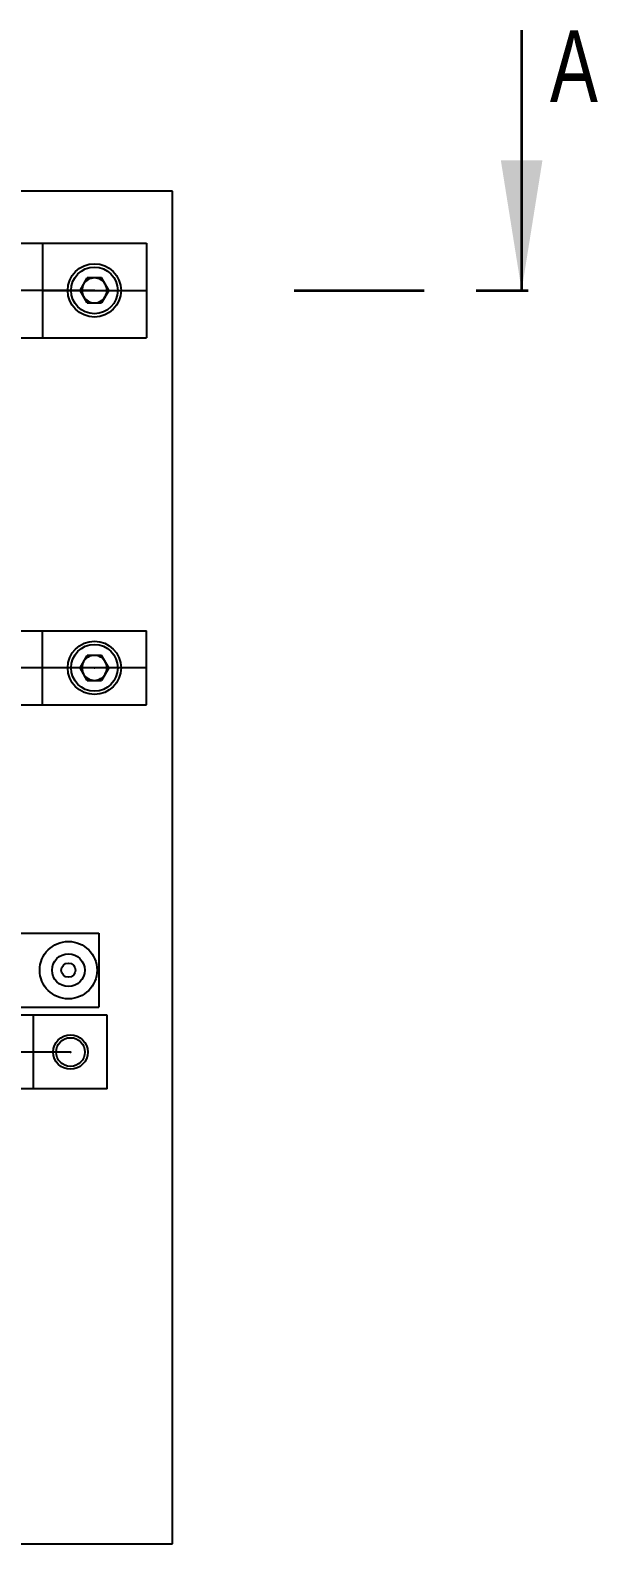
# Model space of a CAD drawing. Header units: inches. Extents: x -0.1 to 12.3, y 0.9 to 7.2.
# Drawn here: x 1.893 to 2.984, y 3.56 to 6.469 of the extents above; entities that cross this region are included whole.
import ezdxf

# ---------------------------------------------------------------- set-up
doc = ezdxf.new("R2010")
doc.units = ezdxf.units.IN
doc.header["$MEASUREMENT"] = 0
doc.header["$PDSIZE"] = -1
doc.linetypes.add('CENTERX2', pattern=[0.8, 0.5, -0.1, 0.1, -0.1])
doc.linetypes.add('PHANTOM', pattern=[0.5, 0.25, -0.05, 0.05, -0.05, 0.05, -0.05])
doc.styles.add('SLDTEXTSTYLE0', font='TXT', dxfattribs={"width": 0.75})

msp = doc.modelspace()

# ---------------------------------------------------------------- linework, layer by layer
at = {"color": 7, "linetype": 'Continuous', "lineweight": 35}
msp.add_line((2.8375, 6.4686), (2.8375, 5.9686), dxfattribs=at)
at = {"color": 7, "linetype": 'Continuous', "lineweight": 25}
for p, q in [((2.1662, 6.1595), (1.4775, 6.1595)), ((2.1662, 3.5595), (2.1662, 6.1595)), ((1.8162, 6.0595), (1.9162, 6.0595)), ((1.9162, 6.0595), (1.9162, 5.8777)), ((1.9162, 6.0595), (2.1162, 6.0595)), ((2.1162, 6.0595), (2.1162, 5.8777)), ((1.9885, 5.9686), (2.0024, 5.9926)), ((2.0024, 5.9446), (1.9885, 5.9686)), ((2.0301, 5.9926), (2.0024, 5.9926)), ((2.0439, 5.9686), (2.0301, 5.9926)), ((2.0439, 5.9686), (2.0301, 5.9446)), ((2.0024, 5.9446), (2.0301, 5.9446)), ((1.8162, 5.8777), (1.9162, 5.8777)), ((1.9162, 5.8777), (2.1162, 5.8777)), ((1.8162, 5.314), (1.9162, 5.314)), ((1.9162, 5.1723), (1.9162, 5.314)), ((1.9162, 5.314), (2.1162, 5.314)), ((2.1162, 5.1723), (2.1162, 5.314)), ((1.9885, 5.2431), (2.0024, 5.2671)), ((2.0301, 5.2671), (2.0024, 5.2671)), ((2.0439, 5.2431), (2.0301, 5.2671)), ((2.0024, 5.2191), (1.9885, 5.2431)), ((2.0439, 5.2431), (2.0301, 5.2191)), ((2.0024, 5.2191), (2.0301, 5.2191)), ((1.8162, 5.1723), (1.9162, 5.1723)), ((1.9162, 5.1723), (2.1162, 5.1723)), ((1.7489, 4.7329), (2.0245, 4.7329)), ((2.0245, 4.7329), (2.0245, 4.5912)), ((1.7489, 4.5912), (2.0245, 4.5912)), ((1.8993, 4.5754), (1.7993, 4.5754)), ((1.8993, 4.4337), (1.8993, 4.5754)), ((2.041, 4.5754), (1.8993, 4.5754)), ((2.041, 4.4337), (2.041, 4.5754)), ((1.8993, 4.4337), (1.7993, 4.4337)), ((2.041, 4.4337), (1.8993, 4.4337)), ((0.5662, 3.5595), (2.1662, 3.5595))]:
    msp.add_line(p, q, dxfattribs=at)
at = {"color": 7, "linetype": 'CENTERX2'}
for p, q in [((2.0162, 5.9686), (0.7162, 5.9686)), ((1.9162, 5.9686), (2.1162, 5.9686)), ((2.0162, 5.2431), (0.7162, 5.2431)), ((2.1162, 5.2431), (2.0162, 5.2431)), ((1.9702, 4.5046), (0.7623, 4.5046))]:
    msp.add_line(p, q, dxfattribs=at)
at = {"color": 7, "linetype": 'PHANTOM', "lineweight": 35}
msp.add_line((2.4, 5.9686), (2.9, 5.9686), dxfattribs=at)
at = {"color": 7, "linetype": 'Continuous', "lineweight": 25}
for centre, radius in [((2.0162, 5.9686), 0.0512), ((2.0162, 5.9686), 0.0449), ((2.0162, 5.2431), 0.0512), ((2.0162, 5.2431), 0.0449), ((1.9662, 4.662), 0.0136), ((1.9702, 4.5046), 0.0331), ((1.9702, 4.5046), 0.0276)]:
    msp.add_circle(centre, radius, dxfattribs=at)
at = {"color": 7, "linetype": 'CENTERX2'}
msp.add_circle((1.9662, 4.662), 0.0551, dxfattribs=at)
at = {"color": 7, "linetype": 'Continuous'}
msp.add_circle((1.9662, 4.662), 0.0315, dxfattribs=at)
at = {"color": 7, "linetype": 'Continuous', "lineweight": 25}
for centre, start, end in [((2.0162, 5.9686), 150, 210), ((2.0162, 5.9686), 90, 150), ((2.0162, 5.9686), 30, 90), ((2.0162, 5.9686), 330, 30), ((2.0162, 5.9686), 210, 270), ((2.0162, 5.9686), 270, 330), ((2.0162, 5.2431), 90, 150), ((2.0162, 5.2431), 30, 90), ((2.0162, 5.2431), 150, 210), ((2.0162, 5.2431), 330, 30), ((2.0162, 5.2431), 210, 270), ((2.0162, 5.2431), 270, 330)]:
    msp.add_arc(centre, 0.024, start, end, dxfattribs=at)
at = {"color": 7, "linetype": 'Continuous'}
for p in [(2.0162, 5.9686), (2.0162, 5.9686), (2.0162, 5.2431), (2.0162, 5.2431), (1.9702, 4.5046)]:
    msp.add_point(p, dxfattribs=at)
at = {"color": 7, "linetype": 'Continuous', "lineweight": 35}
msp.add_solid([(2.8375, 5.9686), (2.8775, 6.2186), (2.7975, 6.2186)], dxfattribs=at)

# ---------------------------------------------------------------- texts
at = {"color": 7, "linetype": 'Continuous', "insert": (2.8919, 6.4686), "char_height": 0.1378, "attachment_point": 1, "style": 'SLDTEXTSTYLE0'}
msp.add_mtext('A', dxfattribs=at)

doc.saveas('drawing.dxf')
